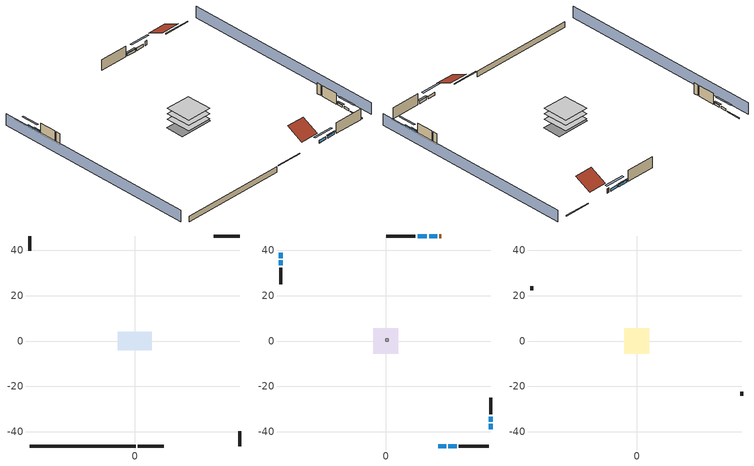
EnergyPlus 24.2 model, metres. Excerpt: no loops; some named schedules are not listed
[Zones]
basement - unconditioned
 floor foundation (Slab1 construction): -7.48,-4.16 -7.48,4.16 7.48,4.16 7.48,-4.16 z-2.13
 wall outside (RimJoist1 construction): 1.31,-46.16 12.83,-46.16 z0.3:0.61
 wall outside (RimJoist2 construction): -46.16,46.16 -46.16,39.76 z0.3:0.61
 wall outside (RimJoist3 construction): 46.16,46.16 34.64,46.16 z0.3:0.61
 wall outside (RimJoist4 construction): 46.16,-46.16 46.16,-39.76 z0.3:0.61
 wall foundation (FoundationWall1 construction): -46.16,-46.16 0.38,-46.16 z-2.13:0.3
central ac and furnace airloop ret air zone
 floor adiabatic (AdiabaticConst): 0,0 0,1 1,1 1,0 z0
 wall adiabatic (AdiabaticConst): 0,1 0,0 1,0 1,1 0,1 z0:1
 ceiling adiabatic (AdiabaticConst): 1,0 1,1 0,1 0,0 z1
conditioned space
 floor to basement - unconditioned (Floor1 construction): -5.58,-5.58 -5.58,5.58 5.58,5.58 5.58,-5.58 z0.3
 floor adiabatic (AdiabaticFloorConstruction): -5.58,-5.58 -5.58,5.58 5.58,5.58 5.58,-5.58 z2.74
 wall outside (AdiabaticWallConstruction 1): 24.44,46.16 23.53,46.16 z0.3:2.34
 wall outside (AdiabaticWallConstruction): 23.03,-46.16 26.62,-46.16 / 27.55,-46.16 31.14,-46.16 z0.3:1.52; -46.16,38.83 -46.16,36.48 / -46.16,35.56 -46.16,33.21 / 46.16,-38.83 46.16,-36.48 / 46.16,-35.56 46.16,-33.21 z0.3:1.34; 22.6,46.16 19.05,46.16 z0.3:1.49; 18.12,46.16 13.99,46.16 z0.3:1.4
 wall outside (Wall1 construction): 32.06,-46.16 45.23,-46.16 z0.3:5.18
 wall outside (Wall2 construction): -46.16,32.28 -46.16,24.96 z0.3:5.18
 wall outside (Wall3 construction): 13.06,46.16 0.27,46.16 z0.3:5.18
 wall outside (Wall4 construction): 46.16,-32.28 46.16,-24.96 z0.3:5.18
 window (WindowConstruction): 23.03,-46.16 26.62,-46.16 z0.3:1.52
 window (WindowConstruction 1): 27.55,-46.16 31.14,-46.16 z0.3:1.52
 window (WindowConstruction 2): -46.16,38.83 -46.16,36.48 z0.3:1.34
 window (WindowConstruction 3): -46.16,35.55 -46.16,33.21 z0.3:1.34
 window (WindowConstruction 4): 22.6,46.16 19.05,46.16 z0.3:1.49
 window (WindowConstruction 5): 18.12,46.16 13.99,46.16 z0.3:1.4
 window (WindowConstruction 6): 46.16,-38.83 46.16,-36.48 z0.3:1.34
 window (WindowConstruction 7): 46.16,-35.55 46.16,-33.21 z0.3:1.34
 door (Door): 24.44,46.16 23.53,46.16 z0.3:2.34
 ceiling adiabatic (AdiabaticFloorConstruction): 5.58,-5.58 5.58,5.58 -5.58,5.58 -5.58,-5.58 z2.74
attic - vented
 floor to conditioned space (Floor2 construction Reversed): -5.58,-5.58 -5.58,5.58 5.58,5.58 5.58,-5.58 z5.18
 wall outside (Wall5 construction): -46.16,24.03 -46.16,22.26 z0.3:5.18
 wall outside (Wall6 construction): 46.16,-24.03 46.16,-22.26 z0.3:5.18
 roof outside (Roof1 construction): 22.1,-46.16,5.18 22.1,-38.7,8.91 13.76,-38.7,8.91 13.76,-46.16,5.18
 roof outside (Roof2 construction): 25.37,46.16,5.18 25.37,38.7,8.91 33.71,38.7,8.91 33.71,46.16,5.18
shading: -50.73,46.16 -50.73,-46.16 / 50.73,-46.16 50.73,46.16 z0:5.18; 29.36,-46.16 20.28,-46.16 20.28,-46.77 29.36,-46.77 z4.27; 31.44,-46.16 27.24,-46.16 27.24,-46.77 31.44,-46.77 z1.83; -46.16,33.74 -46.16,41.58 -46.77,41.58 -46.77,33.74 z4.08; -46.16,32.9 -46.16,35.86 -46.77,35.86 -46.77,32.9 z1.65; 16.31,46.16 25.34,46.16 25.34,46.77 16.31,46.77 z4.24; 13.69,46.16 18.43,46.16 18.43,46.77 13.69,46.77 z1.71; 46.16,-33.74 46.16,-41.58 46.77,-41.58 46.77,-33.74 z4.08; 46.16,-32.9 46.16,-35.86 46.77,-35.86 46.77,-32.9 z1.65
[Building]
Building 1: Terrain=Suburbs
[Site:Location]
Portland Intl Arpt_OR: Latitude {deg}=45.59; Longitude {deg}=-122.6; Time Zone {hr}=-8; Elevation {m}=33; Keep Site Location Information=Yes
[Site:GroundTemperature:Shallow]
10.2558, 8.96328, 8.85977, 9.47314, 11.9355, 14.3863, 16.5111, 17.8571, 17.9714, 16.8767, 14.8061, 12.4304
[Site:WaterMainsTemperature]
Calculation Method=Schedule; Temperature Schedule=mains temperature schedule
[Material] Roughness=Rough; Thermal Absorptance=0.9
Name | Thickness {m} | Conductivity {W/m-K} | Density {kg/m3} | Specific Heat {J/kg-K} | Solar Absorptance | Visible Absorptance
asphalt or fiberglass shingles | 0.00635 | 0.162714 | 1121.4 | 1465.45 | 0.85 | 0.85
ceiling loosefill ins | 0.169333 | 0.0480833 | 16.02 | 1046.75 | 0.7 | 0.7
ceiling stud and cavity | 0.1397 | 0.0824711 | 65.682 | 1177.47 | 0.7 | 0.7
concrete 4.0 in. | 0.1016 | 1.803125 | 2242.8 | 837.4 | 0.7 | 0.7
concrete 8.0 in. | 0.2032 | 1.803125 | 2242.8 | 837.4 | 0.7 | 0.7
door material | 0.04445 | 0.0612267 | 512.64 | 1214.23 | 0.7 | 0.7
floor covering | 0.0127 | 0.0433444 | 54.468 | 1339.84 | 0.6 | 0.6
floor rigid ins; wall rigid ins | 0.512978 | 0.029427 | 32.04 | 1214.23 | 0.7 | 0.7
floor stud and cavity | 0.1397 | 0.923637 | 92.3553 | 1139.71 | 0.7 | 0.7
floor stud and cavity 1 | 0.1397 | 1.75129 | 37.0049 | 1207.88 | 0.7 | 0.7
furniture material basement - unconditioned 1; furniture material conditioned space 1 | 0.1524 | 0.115458 | 640.8 | 1214.23 | 0.6 | 0.6
gypsum board | 0.0127 | 0.160291 | 801 | 837.4 | 0.6 | 0.6
osb sheathing 0.5 in. | 0.0127 | 0.115458 | 512.64 | 1214.23 | 0.6 | 0.6
osb sheathing 0.5 in. 1 | 0.0127 | 0.115458 | 512.64 | 1214.23 | 0.7 | 0.7
osb sheathing 0.75 in. | 0.01905 | 0.115458 | 512.64 | 1214.23 | 0.7 | 0.7
rim joist stud and cavity | 0.0508 | 0.178688 | 50.32683 | 1063.81 | 0.6 | 0.6
roof rigid ins | 0.00281632 | 0.029427 | 32.04 | 1214.23 | 0.7 | 0.7
wall stud and cavity | 0.1397 | 0.550994 | 139.0536 | 1170.24 | 0.7 | 0.7
wall stud and cavity 1 | 0.1397 | 0.727959 | 139.0536 | 1170.24 | 0.6 | 0.6
wall stud and cavity 2 | 0.0889 | 0.380278 | 52.3479 | 1209.89 | 0.7 | 0.7
wall stud and cavity 3 | 0.0889 | 0.391764 | 83.0341 | 1211.67 | 0.7 | 0.7
wood siding | 0.0254 | 0.102417 | 544.68 | 1172.36 | 0.85 | 0.85
wood siding 1; wood siding 2 | 0.0254 | 0.102417 | 544.68 | 1172.36 | 0.7 | 0.7
[Material:NoMass]
Adiabatic: Roughness=Rough; Thermal Resistance {m2-K/W}=176.1; Thermal Absorptance=0.9; Solar Absorptance=0.7; Visible Absorptance=0.7
[WindowMaterial:SimpleGlazingSystem]
WindowMaterial: U-Factor {W/m2-K}=2.78222; Solar Heat Gain Coefficient=0.56
[Construction]
AdiabaticConst: Adiabatic
AdiabaticFloorConstruction: floor stud and cavity 1, floor rigid ins, osb sheathing 0.75 in., floor covering
AdiabaticWallConstruction: wood siding 1, wall rigid ins, wall stud and cavity 2, gypsum board
AdiabaticWallConstruction 1: wood siding 2, wall rigid ins, wall stud and cavity 2, gypsum board
Door: door material
Floor1 construction: floor stud and cavity, osb sheathing 0.75 in., floor covering
Floor2 construction Reversed: gypsum board, ceiling stud and cavity, ceiling loosefill ins
FoundationWall1 construction: concrete 8.0 in.
furniture construction basement - unconditioned 1: furniture material basement - unconditioned 1
furniture construction conditioned space 1: furniture material conditioned space 1
PartitionWallConstruction: gypsum board, wall stud and cavity 3, gypsum board
RimJoist1 construction; RimJoist2 construction; RimJoist3 construction; RimJoist4 construction: wood siding, rim joist stud and cavity
Roof1 construction; Roof2 construction: asphalt or fiberglass shingles, roof rigid ins, osb sheathing 0.5 in.
Slab1 construction: concrete 4.0 in.
Wall1 construction; Wall2 construction; Wall3 construction; Wall4 construction: wood siding, osb sheathing 0.5 in. 1, wall stud and cavity, gypsum board
Wall5 construction; Wall6 construction: wood siding, osb sheathing 0.5 in. 1, wall stud and cavity 1
WindowConstruction; WindowConstruction 1; WindowConstruction 2; WindowConstruction 3; WindowConstruction 4; WindowConstruction 5; WindowConstruction 6; WindowConstruction 7: WindowMaterial
[Zone] Multiplier=1
Name | Volume {m3} | Part of Total Floor Area
attic - vented | 103.414 | Yes
basement - unconditioned | 303.33 | Yes
central ac and furnace airloop ret air zone | 1 | No
conditioned space | 606.66 | Yes
[Space]
Name | Zone | Volume {m3} | Space Type
attic - vented 1 | attic - vented | 103.414
basement - unconditioned 1 | basement - unconditioned | 303.33
central ac and furnace airloop ret air space | central ac and furnace airloop ret air zone |  | Plenum Space Type
conditioned space 1 | conditioned space | 606.66
[ZoneInfiltration:EffectiveLeakageArea]
infil attic - vented 1: Zone or Space=attic - vented 1; Schedule=Always On Discrete; Effective Air Leakage Area {cm2}=4146.16; Stack Coefficient=0.000173426; Wind Coefficient=4.33595e-05
[ZoneMixing] Schedule=Always On Continuous; Design Flow Rate Calculation Method=Flow/Zone; Design Flow Rate {m3/s}=0
Name | Zone or Space | Source Zone or Space
whole house fan mix | attic - vented | conditioned space
central ac and furnace airloop_0 ZoneMixCondToDZ mix | basement - unconditioned | conditioned space
central ac and furnace airloop_0 ZoneMixDZToCond mix | conditioned space | basement - unconditioned
[SurfaceProperty:ExposedFoundationPerimeter]
Slab1: Exposed Perimeter Calculation Method=TotalExposedPerimeter; Total Exposed Perimeter {m}=46.54296
[InternalMass]
Name | Construction | Zone or ZoneList | Space or SpaceList | Surface Area {m2}
furniture mass basement - unconditioned 1 | furniture construction basement - unconditioned 1 | basement - unconditioned | basement - unconditioned 1 | 49.75887
furniture mass conditioned space 1 | furniture construction conditioned space 1 | conditioned space | conditioned space 1 | 99.51774
partition wall mass | PartitionWallConstruction | conditioned space | conditioned space 1 | 248.794
[ElectricEquipment] Design Level Calculation Method=EquipmentLevel
Name | Zone or ZoneList or Space or SpaceList | Schedule | Design Level {W} | Fraction Latent | Fraction Radiant | Fraction Lost
freezer | basement - unconditioned 1 | freezer schedule | 194.914 | 0 | 0.6 | 0
ceiling fan | conditioned space 1 | ceiling_fan | 16.7395 | 0 | 0.558 | 0
clothes dryer | conditioned space 1 | clothes_dryer | 8376.58 | 0.015 | 0.081 | 0.85
clothes washer | conditioned space 1 | clothes_washer | 533.506 | 0.03 | 0.162 | 0.7
cooking range | conditioned space 1 | cooking_range | 1925.74 | 0.08 | 0.432 | 0.2
dishwasher | conditioned space 1 | dishwasher | 888.232 | 0.3 | 0.18 | 0.4
fridge | conditioned space 1 | fridge schedule | 52.0548 | 0 | 0.6 | 0
mech vent bath fan 0 | conditioned space 1 | mech vent bath fan 0 schedule | 30 | 0 | 0 | 1
mech vent house fan | conditioned space 1 | mech vent house fan schedule | 0 | 0 | 0 | 1
mech vent house fan cfis | conditioned space 1 | mech vent house fan cfis schedule | 0 | 0 | 0 | 0
mech vent range fan 0 | conditioned space 1 | mech vent range fan 0 schedule | 30 | 0 | 0 | 1
misc plug loads | conditioned space 1 | plug_loads_other | 195.429 | 0.021 | 0.558 | 0.049
misc tv | conditioned space 1 | plug_loads_tv | 331.218 | 0 | 0.6 | 0
whole house fan | conditioned space 1 | Always On Discrete | 0 | 0 | 0 | 1
[OtherEquipment] Design Level Calculation Method=EquipmentLevel
Name | Fuel Type | Zone or ZoneList or Space or SpaceList | Schedule | Design Level {W} | Fraction Latent | Fraction Radiant | Fraction Lost
central ac and furnace airloop_0 RetCondToDZ; central ac and furnace airloop_0 SupCondToDZ; central ac and furnace airloop_0 SupSensLkToDZ | None | basement - unconditioned 1 | Always On Discrete | 0 | 0 | 0 | 0
central ac and furnace airloop_0 SupLatLkToDZ | None | basement - unconditioned 1 | Always On Discrete | 0 | 1 | 0 | 0
central ac and furnace airloop_0 RetCondToRP; central ac and furnace airloop_0 RetSensLkToRP | None | central ac and furnace airloop ret air space | Always On Discrete | 0 | 0 | 0 | 0
central ac and furnace airloop_0 RetLatLkToRP | None | central ac and furnace airloop ret air space | Always On Discrete | 0 | 1 | 0 | 0
central ac and furnace airloop_0 SupCondToLv; central ac and furnace airloop_0 SupSensLkToCond; mech vent house fan sensible load; water heater sens | None | conditioned space 1 | Always On Discrete | 0 | 0 | 0 | 0
central ac and furnace airloop_0 SupLatLkToCond; mech vent house fan latent load; water heater lat | None | conditioned space 1 | Always On Discrete | 0 | 1 | 0 | 0
clothes dryer 1 | Electricity | conditioned space 1 | clothes_dryer | 0 | 0.015 | 0.081 | 0.85
cooking range 1 | Electricity | conditioned space 1 | cooking_range | 0 | 0.08 | 0.432 | 0.2
general water use latent | None | conditioned space 1 | general water use schedule | 44.1266 | 1 | 0 | 0
general water use sensible | None | conditioned space 1 | general water use schedule | -43.4886 | 0 | 0.6 | 0
water heater energy adjustment1 | Electricity | conditioned space 1 | Always On Discrete | 0.01 | 0 | 0 | 1
[ZoneInfiltration:DesignFlowRate] Schedule=Always On Discrete
Name | Zone or ZoneList or Space or SpaceList | Design Flow Rate Calculation Method | Design Flow Rate {m3/s} | Air Changes per Hour {1/hr} | Constant Term Coefficient | Temperature Term Coefficient | Velocity Term Coefficient | Velocity Squared Term Coefficient
basement_unconditioned 1 duct leakage imbalance infil flow | basement - unconditioned 1 | Flow/Zone | 0
infil basement - unconditioned 1 | basement - unconditioned 1 | AirChanges/Hour |  | 0.1 | 1 | 0 | 0 | 0
infil flow; natural vent flow; whole house fan flow | conditioned space 1 | Flow/Zone | 0
[SpaceList]
Plenum Space Type: central ac and furnace airloop ret air space
[SurfaceProperty:IncidentSolarMultiplier] Incident Solar Multiplier=1; Incident Solar Multiplier Schedule=trans schedule winter=0.85 summer=0.7
Window1; Window2; Window3; Window4; Window5; Window6; Window7; Window8
[Lights]
interior lighting: Zone or ZoneList or Space or SpaceList=conditioned space 1; Schedule=lighting_interior; Design Level Calculation Method=LightingLevel; Lighting Level {W}=478.287; Return Air Fraction=0; Fraction Radiant=0.6; Fraction Visible=0.2; Fraction Replaceable=1
[People]
occupants: Zone or ZoneList or Space or SpaceList=conditioned space 1; Number of People Schedule=occupants; Number of People Calculation Method=People; Number of People=2; Fraction Radiant=0.314171; Sensible Heat Fraction=0.56303; Activity Level Schedule=occupants activity schedule; Carbon Dioxide Generation Rate {m3/s-W}=0; Enable ASHRAE 55 Comfort Warnings=No; Mean Radiant Temperature Calculation Type=EnclosureAveraged
[AirLoopHVAC:ReturnPlenum]
Air Loop HVAC Return Plenum 1: Zone=central ac and furnace airloop ret air zone
[Foundation:Kiva]
Foundation Kiva 1: Initial Indoor Air Temperature {C}=9.52053; Wall Height Above Grade {m}=0.3048; Wall Depth Below Slab {m}=0.2032
[Foundation:Kiva:Settings]
Soil Conductivity {W/m-K}=1.9041; Soil Density {kg/m3}=1842.3; Soil Specific Heat {J/kg-K}=418.7; Ground Solar Absorptivity=0.9; Ground Thermal Absorptivity=0.9; Ground Surface Roughness {m}=0.03; Far-Field Width {m}=40; Deep-Ground Boundary Condition=ZeroFlux; Deep-Ground Depth {m}=40; Minimum Cell Dimension {m}=0.2; Maximum Cell Growth Coefficient=3; Simulation Timestep=Timestep
[Exterior:Lights]
exterior lighting: Schedule=exterior lighting schedule; Design Level {W}=8.97151
[EnergyManagementSystem:Sensor] Output:Variable or Output:Meter Index Key=basement - unconditioned
Name | Output:Variable or Output:Meter
central_ac_and_furnace_airloop_0_DZ_T_s | Zone Air Temperature
central_ac_and_furnace_airloop_0_DZ_W_s | Zone Mean Air Humidity Ratio
[Schedule:Constant]
Name | Hourly Value
Always On Continuous; Always On Discrete; mech vent house fan schedule; mech vent house fan cfis schedule | 1
occupants activity schedule | 117.228
fridge schedule | 0
[Schedule:Day:Interval]
freezer schedule day: No, 01:00, 0.610949, 02:00, 0.595675, 03:00, 0.580401, 04:00, 0.565128, 06:00, 0.549854, 07:00, 0.580401, 08:00, 0.610949, 10:00, 0.626223, 12:00, 0.610949, 15:00, 0.641496, 16:00, 0.626223, 17:00, 0.672044, 18:00, 0.733139, 19:00, 0.763686, 20:00, 0.733139, 21:00, 0.717865, 22:00, 0.702591, 23:00, 0.672044, 24:00, 0.626223
freezer schedule default day: No, 24:00, 0
[Schedule:Week:Daily]
freezer schedule Week Rule - Jan1-Jan27: freezer schedule day, freezer schedule day, freezer schedule day, freezer schedule day, freezer schedule day, freezer schedule day, freezer schedule day, freezer schedule default day, freezer schedule default day, freezer schedule default day, freezer schedule default day, freezer schedule default day
freezer schedule Week Rule - Jan28-Feb3: freezer schedule day, freezer schedule day, freezer schedule day, freezer schedule day, freezer schedule day 1, freezer schedule day 1, freezer schedule day 1, freezer schedule default day, freezer schedule default day, freezer schedule default day, freezer schedule default day, freezer schedule default day
freezer schedule Week Rule - Feb4-Feb24: freezer schedule day 1, freezer schedule day 1, freezer schedule day 1, freezer schedule day 1, freezer schedule day 1, freezer schedule day 1, freezer schedule day 1, freezer schedule default day, freezer schedule default day, freezer schedule default day, freezer schedule default day, freezer schedule default day
freezer schedule Week Rule - Feb25-Mar3: freezer schedule day 1, freezer schedule day 1, freezer schedule day 1, freezer schedule day 1, freezer schedule day 2, freezer schedule day 2, freezer schedule day 2, freezer schedule default day, freezer schedule default day, freezer schedule default day, freezer schedule default day, freezer schedule default day
freezer schedule Week Rule - Mar4-May26: freezer schedule day 2, freezer schedule day 2, freezer schedule day 2, freezer schedule day 2, freezer schedule day 2, freezer schedule day 2, freezer schedule day 2, freezer schedule default day, freezer schedule default day, freezer schedule default day, freezer schedule default day, freezer schedule default day
freezer schedule Week Rule - May27-Jun2: freezer schedule day 2, freezer schedule day 2, freezer schedule day 2, freezer schedule day 2, freezer schedule day 2, freezer schedule day 3, freezer schedule day 3, freezer schedule default day, freezer schedule default day, freezer schedule default day, freezer schedule default day, freezer schedule default day
freezer schedule Week Rule - Jun3-Sep29: freezer schedule day 3, freezer schedule day 3, freezer schedule day 3, freezer schedule day 3, freezer schedule day 3, freezer schedule day 3, freezer schedule day 3, freezer schedule default day, freezer schedule default day, freezer schedule default day, freezer schedule default day, freezer schedule default day
freezer schedule Week Rule - Sep30-Oct6: freezer schedule day 3, freezer schedule day 4, freezer schedule day 4, freezer schedule day 4, freezer schedule day 4, freezer schedule day 4, freezer schedule day 4, freezer schedule default day, freezer schedule default day, freezer schedule default day, freezer schedule default day, freezer schedule default day
freezer schedule Week Rule - Oct7-Oct27: freezer schedule day 4, freezer schedule day 4, freezer schedule day 4, freezer schedule day 4, freezer schedule day 4, freezer schedule day 4, freezer schedule day 4, freezer schedule default day, freezer schedule default day, freezer schedule default day, freezer schedule default day, freezer schedule default day
freezer schedule Week Rule - Oct28-Nov3: freezer schedule day 4, freezer schedule day 4, freezer schedule day 4, freezer schedule day 4, freezer schedule day 5, freezer schedule day 5, freezer schedule day 5, freezer schedule default day, freezer schedule default day, freezer schedule default day, freezer schedule default day, freezer schedule default day
freezer schedule Week Rule - Nov4-Nov24: freezer schedule day 5, freezer schedule day 5, freezer schedule day 5, freezer schedule day 5, freezer schedule day 5, freezer schedule day 5, freezer schedule day 5, freezer schedule default day, freezer schedule default day, freezer schedule default day, freezer schedule default day, freezer schedule default day
freezer schedule Week Rule - Nov25-Dec1: freezer schedule day 5, freezer schedule day 5, freezer schedule day 5, freezer schedule day 5, freezer schedule day 5, freezer schedule day 5, freezer schedule day 6, freezer schedule default day, freezer schedule default day, freezer schedule default day, freezer schedule default day, freezer schedule default day
freezer schedule Week Rule - Dec2-Dec31: freezer schedule day 6, freezer schedule day 6, freezer schedule day 6, freezer schedule day 6, freezer schedule day 6, freezer schedule day 6, freezer schedule day 6, freezer schedule default day, freezer schedule default day, freezer schedule default day, freezer schedule default day, freezer schedule default day
trans schedule winter=0.85 summer=0.7 Week Rule - Jan1-May26: trans schedule winter=0.85 summer=0.7 day, trans schedule winter=0.85 summer=0.7 day, trans schedule winter=0.85 summer=0.7 day, trans schedule winter=0.85 summer=0.7 day, trans schedule winter=0.85 summer=0.7 day, trans schedule winter=0.85 summer=0.7 day, trans schedule winter=0.85 summer=0.7 day, trans schedule winter=0.85 summer=0.7 default day, trans schedule winter=0.85 summer=0.7 default day, trans schedule winter=0.85 summer=0.7 default day, trans schedule winter=0.85 summer=0.7 default day, trans schedule winter=0.85 summer=0.7 default day
trans schedule winter=0.85 summer=0.7 Week Rule - May27-Jun2: trans schedule winter=0.85 summer=0.7 day, trans schedule winter=0.85 summer=0.7 day, trans schedule winter=0.85 summer=0.7 day, trans schedule winter=0.85 summer=0.7 day, trans schedule winter=0.85 summer=0.7 day, trans schedule winter=0.85 summer=0.7 day 1, trans schedule winter=0.85 summer=0.7 day 1, trans schedule winter=0.85 summer=0.7 default day, trans schedule winter=0.85 summer=0.7 default day, trans schedule winter=0.85 summer=0.7 default day, trans schedule winter=0.85 summer=0.7 default day, trans schedule winter=0.85 summer=0.7 default day
trans schedule winter=0.85 summer=0.7 Week Rule - Jun3-Sep29: trans schedule winter=0.85 summer=0.7 day 1, trans schedule winter=0.85 summer=0.7 day 1, trans schedule winter=0.85 summer=0.7 day 1, trans schedule winter=0.85 summer=0.7 day 1, trans schedule winter=0.85 summer=0.7 day 1, trans schedule winter=0.85 summer=0.7 day 1, trans schedule winter=0.85 summer=0.7 day 1, trans schedule winter=0.85 summer=0.7 default day, trans schedule winter=0.85 summer=0.7 default day, trans schedule winter=0.85 summer=0.7 default day, trans schedule winter=0.85 summer=0.7 default day, trans schedule winter=0.85 summer=0.7 default day
trans schedule winter=0.85 summer=0.7 Week Rule - Sep30-Oct6: trans schedule winter=0.85 summer=0.7 day 1, trans schedule winter=0.85 summer=0.7 day 2, trans schedule winter=0.85 summer=0.7 day 2, trans schedule winter=0.85 summer=0.7 day 2, trans schedule winter=0.85 summer=0.7 day 2, trans schedule winter=0.85 summer=0.7 day 2, trans schedule winter=0.85 summer=0.7 day 2, trans schedule winter=0.85 summer=0.7 default day, trans schedule winter=0.85 summer=0.7 default day, trans schedule winter=0.85 summer=0.7 default day, trans schedule winter=0.85 summer=0.7 default day, trans schedule winter=0.85 summer=0.7 default day
trans schedule winter=0.85 summer=0.7 Week Rule - Oct7-Dec31: trans schedule winter=0.85 summer=0.7 day 2, trans schedule winter=0.85 summer=0.7 day 2, trans schedule winter=0.85 summer=0.7 day 2, trans schedule winter=0.85 summer=0.7 day 2, trans schedule winter=0.85 summer=0.7 day 2, trans schedule winter=0.85 summer=0.7 day 2, trans schedule winter=0.85 summer=0.7 day 2, trans schedule winter=0.85 summer=0.7 default day, trans schedule winter=0.85 summer=0.7 default day, trans schedule winter=0.85 summer=0.7 default day, trans schedule winter=0.85 summer=0.7 default day, trans schedule winter=0.85 summer=0.7 default day
mech vent bath fan 0 schedule Week Rule - Jan1-Dec31: mech vent bath fan 0 schedule day, mech vent bath fan 0 schedule day, mech vent bath fan 0 schedule day, mech vent bath fan 0 schedule day, mech vent bath fan 0 schedule day, mech vent bath fan 0 schedule day, mech vent bath fan 0 schedule day, mech vent bath fan 0 schedule default day, mech vent bath fan 0 schedule default day, mech vent bath fan 0 schedule default day, mech vent bath fan 0 schedule default day, mech vent bath fan 0 schedule default day
mech vent range fan 0 schedule Week Rule - Jan1-Dec31: mech vent range fan 0 schedule day, mech vent range fan 0 schedule day, mech vent range fan 0 schedule day, mech vent range fan 0 schedule day, mech vent range fan 0 schedule day, mech vent range fan 0 schedule day, mech vent range fan 0 schedule day, mech vent range fan 0 schedule default day, mech vent range fan 0 schedule default day, mech vent range fan 0 schedule default day, mech vent range fan 0 schedule default day, mech vent range fan 0 schedule default day
general water use schedule Week Rule - Jan1-Dec31: general water use schedule day, general water use schedule day, general water use schedule day, general water use schedule day, general water use schedule day, general water use schedule day, general water use schedule day, general water use schedule default day, general water use schedule default day, general water use schedule default day, general water use schedule default day, general water use schedule default day
exterior lighting schedule Week Rule - Jan1-Jan27: exterior lighting schedule day, exterior lighting schedule day, exterior lighting schedule day, exterior lighting schedule day, exterior lighting schedule day, exterior lighting schedule day, exterior lighting schedule day, exterior lighting schedule default day, exterior lighting schedule default day, exterior lighting schedule default day, exterior lighting schedule default day, exterior lighting schedule default day
exterior lighting schedule Week Rule - Jan28-Feb3: exterior lighting schedule day, exterior lighting schedule day, exterior lighting schedule day, exterior lighting schedule day, exterior lighting schedule day 1, exterior lighting schedule day 1, exterior lighting schedule day 1, exterior lighting schedule default day, exterior lighting schedule default day, exterior lighting schedule default day, exterior lighting schedule default day, exterior lighting schedule default day
exterior lighting schedule Week Rule - Feb4-Feb24: exterior lighting schedule day 1, exterior lighting schedule day 1, exterior lighting schedule day 1, exterior lighting schedule day 1, exterior lighting schedule day 1, exterior lighting schedule day 1, exterior lighting schedule day 1, exterior lighting schedule default day, exterior lighting schedule default day, exterior lighting schedule default day, exterior lighting schedule default day, exterior lighting schedule default day
exterior lighting schedule Week Rule - Feb25-Mar3: exterior lighting schedule day 1, exterior lighting schedule day 1, exterior lighting schedule day 1, exterior lighting schedule day 1, exterior lighting schedule day 2, exterior lighting schedule day 2, exterior lighting schedule day 2, exterior lighting schedule default day, exterior lighting schedule default day, exterior lighting schedule default day, exterior lighting schedule default day, exterior lighting schedule default day
exterior lighting schedule Week Rule - Mar4-Mar31: exterior lighting schedule day 2, exterior lighting schedule day 2, exterior lighting schedule day 2, exterior lighting schedule day 2, exterior lighting schedule day 2, exterior lighting schedule day 2, exterior lighting schedule day 2, exterior lighting schedule default day, exterior lighting schedule default day, exterior lighting schedule default day, exterior lighting schedule default day, exterior lighting schedule default day
exterior lighting schedule Week Rule - Apr1-Apr28: exterior lighting schedule day 3, exterior lighting schedule day 3, exterior lighting schedule day 3, exterior lighting schedule day 3, exterior lighting schedule day 3, exterior lighting schedule day 3, exterior lighting schedule day 3, exterior lighting schedule default day, exterior lighting schedule default day, exterior lighting schedule default day, exterior lighting schedule default day, exterior lighting schedule default day
exterior lighting schedule Week Rule - Apr29-May5: exterior lighting schedule day 3, exterior lighting schedule day 3, exterior lighting schedule day 4, exterior lighting schedule day 4, exterior lighting schedule day 4, exterior lighting schedule day 4, exterior lighting schedule day 4, exterior lighting schedule default day, exterior lighting schedule default day, exterior lighting schedule default day, exterior lighting schedule default day, exterior lighting schedule default day
exterior lighting schedule Week Rule - May6-May26: exterior lighting schedule day 4, exterior lighting schedule day 4, exterior lighting schedule day 4, exterior lighting schedule day 4, exterior lighting schedule day 4, exterior lighting schedule day 4, exterior lighting schedule day 4, exterior lighting schedule default day, exterior lighting schedule default day, exterior lighting schedule default day, exterior lighting schedule default day, exterior lighting schedule default day
exterior lighting schedule Week Rule - May27-Jun2: exterior lighting schedule day 4, exterior lighting schedule day 4, exterior lighting schedule day 4, exterior lighting schedule day 4, exterior lighting schedule day 4, exterior lighting schedule day 5, exterior lighting schedule day 5, exterior lighting schedule default day, exterior lighting schedule default day, exterior lighting schedule default day, exterior lighting schedule default day, exterior lighting schedule default day
exterior lighting schedule Week Rule - Jun3-Jun30: exterior lighting schedule day 5, exterior lighting schedule day 5, exterior lighting schedule day 5, exterior lighting schedule day 5, exterior lighting schedule day 5, exterior lighting schedule day 5, exterior lighting schedule day 5, exterior lighting schedule default day, exterior lighting schedule default day, exterior lighting schedule default day, exterior lighting schedule default day, exterior lighting schedule default day
exterior lighting schedule Week Rule - Jul1-Jul28: exterior lighting schedule day 6, exterior lighting schedule day 6, exterior lighting schedule day 6, exterior lighting schedule day 6, exterior lighting schedule day 6, exterior lighting schedule day 6, exterior lighting schedule day 6, exterior lighting schedule default day, exterior lighting schedule default day, exterior lighting schedule default day, exterior lighting schedule default day, exterior lighting schedule default day
exterior lighting schedule Week Rule - Jul29-Aug4: exterior lighting schedule day 6, exterior lighting schedule day 6, exterior lighting schedule day 6, exterior lighting schedule day 7, exterior lighting schedule day 7, exterior lighting schedule day 7, exterior lighting schedule day 7, exterior lighting schedule default day, exterior lighting schedule default day, exterior lighting schedule default day, exterior lighting schedule default day, exterior lighting schedule default day
exterior lighting schedule Week Rule - Aug5-Aug25: exterior lighting schedule day 7, exterior lighting schedule day 7, exterior lighting schedule day 7, exterior lighting schedule day 7, exterior lighting schedule day 7, exterior lighting schedule day 7, exterior lighting schedule day 7, exterior lighting schedule default day, exterior lighting schedule default day, exterior lighting schedule default day, exterior lighting schedule default day, exterior lighting schedule default day
exterior lighting schedule Week Rule - Aug26-Sep1: exterior lighting schedule day 7, exterior lighting schedule day 7, exterior lighting schedule day 7, exterior lighting schedule day 7, exterior lighting schedule day 7, exterior lighting schedule day 7, exterior lighting schedule day 8, exterior lighting schedule default day, exterior lighting schedule default day, exterior lighting schedule default day, exterior lighting schedule default day, exterior lighting schedule default day
exterior lighting schedule Week Rule - Sep2-Sep29: exterior lighting schedule day 8, exterior lighting schedule day 8, exterior lighting schedule day 8, exterior lighting schedule day 8, exterior lighting schedule day 8, exterior lighting schedule day 8, exterior lighting schedule day 8, exterior lighting schedule default day, exterior lighting schedule default day, exterior lighting schedule default day, exterior lighting schedule default day, exterior lighting schedule default day
exterior lighting schedule Week Rule - Sep30-Oct6: exterior lighting schedule day 8, exterior lighting schedule day 9, exterior lighting schedule day 9, exterior lighting schedule day 9, exterior lighting schedule day 9, exterior lighting schedule day 9, exterior lighting schedule day 9, exterior lighting schedule default day, exterior lighting schedule default day, exterior lighting schedule default day, exterior lighting schedule default day, exterior lighting schedule default day
exterior lighting schedule Week Rule - Oct7-Oct27: exterior lighting schedule day 9, exterior lighting schedule day 9, exterior lighting schedule day 9, exterior lighting schedule day 9, exterior lighting schedule day 9, exterior lighting schedule day 9, exterior lighting schedule day 9, exterior lighting schedule default day, exterior lighting schedule default day, exterior lighting schedule default day, exterior lighting schedule default day, exterior lighting schedule default day
exterior lighting schedule Week Rule - Oct28-Nov3: exterior lighting schedule day 9, exterior lighting schedule day 9, exterior lighting schedule day 9, exterior lighting schedule day 9, exterior lighting schedule day 10, exterior lighting schedule day 10, exterior lighting schedule day 10, exterior lighting schedule default day, exterior lighting schedule default day, exterior lighting schedule default day, exterior lighting schedule default day, exterior lighting schedule default day
exterior lighting schedule Week Rule - Nov4-Nov24: exterior lighting schedule day 10, exterior lighting schedule day 10, exterior lighting schedule day 10, exterior lighting schedule day 10, exterior lighting schedule day 10, exterior lighting schedule day 10, exterior lighting schedule day 10, exterior lighting schedule default day, exterior lighting schedule default day, exterior lighting schedule default day, exterior lighting schedule default day, exterior lighting schedule default day
exterior lighting schedule Week Rule - Nov25-Dec1: exterior lighting schedule day 10, exterior lighting schedule day 10, exterior lighting schedule day 10, exterior lighting schedule day 10, exterior lighting schedule day 10, exterior lighting schedule day 10, exterior lighting schedule day 11, exterior lighting schedule default day, exterior lighting schedule default day, exterior lighting schedule default day, exterior lighting schedule default day, exterior lighting schedule default day
exterior lighting schedule Week Rule - Dec2-Dec31: exterior lighting schedule day 11, exterior lighting schedule day 11, exterior lighting schedule day 11, exterior lighting schedule day 11, exterior lighting schedule day 11, exterior lighting schedule day 11, exterior lighting schedule day 11, exterior lighting schedule default day, exterior lighting schedule default day, exterior lighting schedule default day, exterior lighting schedule default day, exterior lighting schedule default day
[Schedule:Year]
freezer schedule: freezer schedule Week Rule - Jan1-Jan27, 1, 1, 1, 27, freezer schedule Week Rule - Jan28-Feb3, 1, 28, 2, 3, freezer schedule Week Rule - Feb4-Feb24, 2, 4, 2, 24, freezer schedule Week Rule - Feb25-Mar3, 2, 25, 3, 3, freezer schedule Week Rule - Mar4-May26, 3, 4, 5, 26, freezer schedule Week Rule - May27-Jun2, 5, 27, 6, 2, freezer schedule Week Rule - Jun3-Sep29, 6, 3, 9, 29, freezer schedule Week Rule - Sep30-Oct6, 9, 30, 10, 6, freezer schedule Week Rule - Oct7-Oct27, 10, 7, 10, 27, freezer schedule Week Rule - Oct28-Nov3, 10, 28, 11, 3, freezer schedule Week Rule - Nov4-Nov24, 11, 4, 11, 24, freezer schedule Week Rule - Nov25-Dec1, 11, 25, 12, 1, freezer schedule Week Rule - Dec2-Dec31, 12, 2, 12, 31
trans schedule winter=0.85 summer=0.7: trans schedule winter=0.85 summer=0.7 Week Rule - Jan1-May26, 1, 1, 5, 26, trans schedule winter=0.85 summer=0.7 Week Rule - May27-Jun2, 5, 27, 6, 2, trans schedule winter=0.85 summer=0.7 Week Rule - Jun3-Sep29, 6, 3, 9, 29, trans schedule winter=0.85 summer=0.7 Week Rule - Sep30-Oct6, 9, 30, 10, 6, trans schedule winter=0.85 summer=0.7 Week Rule - Oct7-Dec31, 10, 7, 12, 31
mech vent bath fan 0 schedule: mech vent bath fan 0 schedule Week Rule - Jan1-Dec31, 1, 1, 12, 31
mech vent range fan 0 schedule: mech vent range fan 0 schedule Week Rule - Jan1-Dec31, 1, 1, 12, 31
general water use schedule: general water use schedule Week Rule - Jan1-Dec31, 1, 1, 12, 31
exterior lighting schedule: exterior lighting schedule Week Rule - Jan1-Jan27, 1, 1, 1, 27, exterior lighting schedule Week Rule - Jan28-Feb3, 1, 28, 2, 3, exterior lighting schedule Week Rule - Feb4-Feb24, 2, 4, 2, 24, exterior lighting schedule Week Rule - Feb25-Mar3, 2, 25, 3, 3, exterior lighting schedule Week Rule - Mar4-Mar31, 3, 4, 3, 31, exterior lighting schedule Week Rule - Apr1-Apr28, 4, 1, 4, 28, exterior lighting schedule Week Rule - Apr29-May5, 4, 29, 5, 5, exterior lighting schedule Week Rule - May6-May26, 5, 6, 5, 26, exterior lighting schedule Week Rule - May27-Jun2, 5, 27, 6, 2, exterior lighting schedule Week Rule - Jun3-Jun30, 6, 3, 6, 30, exterior lighting schedule Week Rule - Jul1-Jul28, 7, 1, 7, 28, exterior lighting schedule Week Rule - Jul29-Aug4, 7, 29, 8, 4, exterior lighting schedule Week Rule - Aug5-Aug25, 8, 5, 8, 25, exterior lighting schedule Week Rule - Aug26-Sep1, 8, 26, 9, 1, exterior lighting schedule Week Rule - Sep2-Sep29, 9, 2, 9, 29, exterior lighting schedule Week Rule - Sep30-Oct6, 9, 30, 10, 6, exterior lighting schedule Week Rule - Oct7-Oct27, 10, 7, 10, 27, exterior lighting schedule Week Rule - Oct28-Nov3, 10, 28, 11, 3, exterior lighting schedule Week Rule - Nov4-Nov24, 11, 4, 11, 24, exterior lighting schedule Week Rule - Nov25-Dec1, 11, 25, 12, 1, exterior lighting schedule Week Rule - Dec2-Dec31, 12, 2, 12, 31
[Schedule:File] File=in.schedules.csv; Rows to Skip at Top=1; Number of Hours of Data=8760; Column Separator=Comma; Interpolate to Timestep=Yes; Minutes per Item=15; Adjust Schedule for Daylight Savings=Yes
Name | Column Number
lighting_interior | 5
occupants | 1
ceiling_fan | 4
clothes_dryer | 10
clothes_washer | 9
cooking_range | 11
dishwasher | 7
plug_loads_other | 2
plug_loads_tv | 3
[Schedule:Compact]
mains temperature schedule: Through: 01/01, For: AllDays, Until: 24:00, 13.0633, Through: 01/02, For: AllDays, Until: 24:00, 13.0189, Through: 01/03, For: AllDays, Until: 24:00, 12.975, Through: 01/04, For: AllDays, Until: 24:00, 12.9328, Through: 01/05, For: AllDays, Until: 24:00, 12.8917, Through: 01/06, For: AllDays, Until: 24:00, 12.8517, Through: 01/07, For: AllDays, Until: 24:00, 12.8122, Through: 01/08, For: AllDays, Until: 24:00, 12.7744, Through: 01/09, For: AllDays, Until: 24:00, 12.7378, Through: 01/10, For: AllDays, Until: 24:00, 12.7017, Through: 01/11, For: AllDays, Until: 24:00, 12.6672, Through: 01/12, For: AllDays, Until: 24:00, 12.6339, Through: 01/13, For: AllDays, Until: 24:00, 12.6017, Through: 01/14, For: AllDays, Until: 24:00, 12.5706, Through: 01/15, For: AllDays, Until: 24:00, 12.5411, Through: 01/16, For: AllDays, Until: 24:00, 12.5122, Through: 01/17, For: AllDays, Until: 24:00, 12.485, Through: 01/18, For: AllDays, Until: 24:00, 12.4583, Through: 01/19, For: AllDays, Until: 24:00, 12.4333, Through: 01/20, For: AllDays, Until: 24:00, 12.41, Through: 01/21, For: AllDays, Until: 24:00, 12.3872, Through: 01/22, For: AllDays, Until: 24:00, 12.3661, Through: 01/23, For: AllDays, Until: 24:00, 12.3456, Through: 01/24, For: AllDays, Until: 24:00, 12.3272, Through: 01/25, For: AllDays, Until: 24:00, 12.3094, Through: 01/26, For: AllDays, Until: 24:00, 12.2933, Through: 01/27, For: AllDays, Until: 24:00, 12.2783, Through: 01/28, For: AllDays, Until: 24:00, 12.2644, Through: 01/29, For: AllDays, Until: 24:00, 12.2517, Through: 01/30, For: AllDays, Until: 24:00, 12.2406, Through: 01/31, For: AllDays, Until: 24:00, 12.2306, Through: 02/01, For: AllDays, Until: 24:00, 12.2222, Through: 02/02, For: AllDays, Until: 24:00, 12.215, Through: 02/03, For: AllDays, Until: 24:00, 12.2089, Through: 02/04, For: AllDays, Until: 24:00, 12.2039, Through: 02/05, For: AllDays, Until: 24:00, 12.2006, Through: 02/06, For: AllDays, Until: 24:00, 12.1983, Through: 02/07, For: AllDays, Until: 24:00, 12.1978, Through: 02/08, For: AllDays, Until: 24:00, 12.1978, Through: 02/09, For: AllDays, Until: 24:00, 12.2, Through: 02/10, For: AllDays, Until: 24:00, 12.2028, Through: 02/11, For: AllDays, Until: 24:00, 12.2072, Through: 02/12, For: AllDays, Until: 24:00, 12.2128, Through: 02/13, For: AllDays, Until: 24:00, 12.2194, Through: 02/14, For: AllDays, Until: 24:00, 12.2278, Through: 02/15, For: AllDays, Until: 24:00, 12.2372, Through: 02/16, For: AllDays, Until: 24:00, 12.2483, Through: 02/17, For: AllDays, Until: 24:00, 12.26, Through: 02/18, For: AllDays, Until: 24:00, 12.2733, Through: 02/19, For: AllDays, Until: 24:00, 12.2883, Through: 02/20, For: AllDays, Until: 24:00, 12.3039, Through: 02/21, For: AllDays, Until: 24:00, 12.3211, Through: 02/22, For: AllDays, Until: 24:00, 12.3394, Through: 02/23, For: AllDays, Until: 24:00, 12.3594, Through: 02/24, For: AllDays, Until: 24:00, 12.38, Through: 02/25, For: AllDays, Until: 24:00, 12.4022, Through: 02/26, For: AllDays, Until: 24:00, 12.4256, Through: 02/27, For: AllDays, Until: 24:00, 12.4506, Through: 02/28, For: AllDays, Until: 24:00, 12.4761, Through: 03/01, For: AllDays, Until: 24:00, 12.5033, Through: 03/02, For: AllDays, Until: 24:00, 12.5317, Through: 03/03, For: AllDays, Until: 24:00, 12.5611, Through: 03/04, For: AllDays, Until: 24:00, 12.5917, Through: 03/05, For: AllDays, Until: 24:00, 12.6233, Through: 03/06, For: AllDays, Until: 24:00, 12.6567, Through: 03/07, For: AllDays, Until: 24:00, 12.6906, Through: 03/08, For: AllDays, Until: 24:00, 12.7261, Through: 03/09, For: AllDays, Until: 24:00, 12.7628, Through: 03/10, For: AllDays, Until: 24:00, 12.8, Through: 03/11, For: AllDays, Until: 24:00, 12.8389, Through: 03/12, For: AllDays, Until: 24:00, 12.8789, Through: 03/13, For: AllDays, Until: 24:00, 12.9194, Through: 03/14, For: AllDays, Until: 24:00, 12.9617, Through: 03/15, For: AllDays, Until: 24:00, 13.0044, Through: 03/16, For: AllDays, Until: 24:00, 13.0489, Through: 03/17, For: AllDays, Until: 24:00, 13.0939, Through: 03/18, For: AllDays, Until: 24:00, 13.14, Through: 03/19, For: AllDays, Until: 24:00, 13.1872, Through: 03/20, For: AllDays, Until: 24:00, 13.2356, Through: 03/21, For: AllDays, Until: 24:00, 13.285, Through: 03/22, For: AllDays, Until: 24:00, 13.335, Through: 03/23, For: AllDays, Until: 24:00, 13.3861, Through: 03/24, For: AllDays, Until: 24:00, 13.4383, Through: 03/25, For: AllDays, Until: 24:00, 13.4911, Through: 03/26, For: AllDays, Until: 24:00, 13.545, Through: 03/27, For: AllDays, Until: 24:00, 13.6, Through: 03/28, For: AllDays, Until: 24:00, 13.6556, Through: 03/29, For: AllDays, Until: 24:00, 13.7122, Through: 03/30, For: AllDays, Until: 24:00, 13.77, Through: 03/31, For: AllDays, Until: 24:00, 13.8283, Through: 04/01, For: AllDays, Until: 24:00, 13.8872, Through: 04/02, For: AllDays, Until: 24:00, 13.9472, Through: 04/03, For: AllDays, Until: 24:00, 14.0078, Through: 04/04, For: AllDays, Until: 24:00, 14.0689, Through: 04/05, For: AllDays, Until: 24:00, 14.1311, Through: 04/06, For: AllDays, Until: 24:00, 14.1944, Through: 04/07, For: AllDays, Until: 24:00, 14.2578, Through: 04/08, For: AllDays, Until: 24:00, 14.3222, Through: 04/09, For: AllDays, Until: 24:00, 14.3872, Through: 04/10, For: AllDays, Until: 24:00, 14.4528, Through: 04/11, For: AllDays, Until: 24:00, 14.5189, Through: 04/12, For: AllDays, Until: 24:00, 14.5856, Through: 04/13, For: AllDays, Until: 24:00, 14.6533, Through: 04/14, For: AllDays, Until: 24:00, 14.7211, Through: 04/15, For: AllDays, Until: 24:00, 14.7894, Through: 04/16, For: AllDays, Until: 24:00, 14.8589, Through: 04/17, For: AllDays, Until: 24:00, 14.9283, Through: 04/18, For: AllDays, Until: 24:00, 14.9983, Through: 04/19, For: AllDays, Until: 24:00, 15.0689, Through: 04/20, For: AllDays, Until: 24:00, 15.14, Through: 04/21, For: AllDays, Until: 24:00, 15.2111, Through: 04/22, For: AllDays, Until: 24:00, 15.2833, Through: 04/23, For: AllDays, Until: 24:00, 15.3556, Through: 04/24, For: AllDays, Until: 24:00, 15.4278, Through: 04/25, For: AllDays, Until: 24:00, 15.5006, Through: 04/26, For: AllDays, Until: 24:00, 15.5739, Through: 04/27, For: AllDays, Until: 24:00, 15.6478, Through: 04/28, For: AllDays, Until: 24:00, 15.7211, Through: 04/29, For: AllDays, Until: 24:00, 15.7956, Through: 04/30, For: AllDays, Until: 24:00, 15.8694, Through: 05/01, For: AllDays, Until: 24:00, 15.9439, Through: 05/02, For: AllDays, Until: 24:00, 16.0189, Through: 05/03, For: AllDays, Until: 24:00, 16.0939, Through: 05/04, For: AllDays, Until: 24:00, 16.1689, Through: 05/05, For: AllDays, Until: 24:00, 16.2439, Through: 05/06, For: AllDays, Until: 24:00, 16.3189, Through: 05/07, For: AllDays, Until: 24:00, 16.3944, Through: 05/08, For: AllDays, Until: 24:00, 16.4694, Through: 05/09, For: AllDays, Until: 24:00, 16.545, Through: 05/10, For: AllDays, Until: 24:00, 16.6206, Through: 05/11, For: AllDays, Until: 24:00, 16.6956, Through: 05/12, For: AllDays, Until: 24:00, 16.7711, Through: 05/13, For: AllDays, Until: 24:00, 16.8461, Through: 05/14, For: AllDays, Until: 24:00, 16.9217, Through: 05/15, For: AllDays, Until: 24:00, 16.9967, Through: 05/16, For: AllDays, Until: 24:00, 17.0717, Through: 05/17, For: AllDays, Until: 24:00, 17.1467, Through: 05/18, For: AllDays, Until: 24:00, 17.2211, Through: 05/19, For: AllDays, Until: 24:00, 17.2956, Through: 05/20, For: AllDays, Until: 24:00, 17.37, Through: 05/21, For: AllDays, Until: 24:00, 17.4439, Through: 05/22, For: AllDays, Until: 24:00, 17.5178, Through: 05/23, For: AllDays, Until: 24:00, 17.5911, Through: 05/24, For: AllDays, Until: 24:00, 17.6644, Through: 05/25, For: AllDays, Until: 24:00, 17.7372, Through: 05/26, For: AllDays, Until: 24:00, 17.8094, Through: 05/27, For: AllDays, Until: 24:00, 17.8817, Through: 05/28, For: AllDays, Until: 24:00, 17.9533, Through: 05/29, For: AllDays, Until: 24:00, 18.025, Through: 05/30, For: AllDays, Until: 24:00, 18.0961, Through: 05/31, For: AllDays, Until: 24:00, 18.1661, Through: 06/01, For: AllDays, Until: 24:00, 18.2361, Through: 06/02, For: AllDays, Until: 24:00, 18.3061, Through: 06/03, For: AllDays, Until: 24:00, 18.375, Through: 06/04, For: AllDays, Until: 24:00, 18.4433, Through: 06/05, For: AllDays, Until: 24:00, 18.5111, Through: 06/06, For: AllDays, Until: 24:00, 18.5789, Through: 06/07, For: AllDays, Until: 24:00, 18.6456, Through: 06/08, For: AllDays, Until: 24:00, 18.7117, Through: 06/09, For: AllDays, Until: 24:00, 18.7772, Through: 06/10, For: AllDays, Until: 24:00, 18.8417, Through: 06/11, For: AllDays, Until: 24:00, 18.9061, Through: 06/12, For: AllDays, Until: 24:00, 18.9694, Through: 06/13, For: AllDays, Until: 24:00, 19.0322, Through: 06/14, For: AllDays, Until: 24:00, 19.0944, Through: 06/15, For: AllDays, Until: 24:00, 19.1556, Through: 06/16, For: AllDays, Until: 24:00, 19.2167, Through: 06/17, For: AllDays, Until: 24:00, 19.2761, Through: 06/18, For: AllDays, Until: 24:00, 19.335, Through: 06/19, For: AllDays, Until: 24:00, 19.3933, Through: 06/20, For: AllDays, Until: 24:00, 19.4506, Through: 06/21, For: AllDays, Until: 24:00, 19.5072, Through: 06/22, For: AllDays, Until: 24:00, 19.5628, Through: 06/23, For: AllDays, Until: 24:00, 19.6172, Through: 06/24, For: AllDays, Until: 24:00, 19.6711, Through: 06/25, For: AllDays, Until: 24:00, 19.7244, Through: 06/26, For: AllDays, Until: 24:00, 19.7761, Through: 06/27, For: AllDays, Until: 24:00, 19.8272, Through: 06/28, For: AllDays, Until: 24:00, 19.8772, Through: 06/29, For: AllDays, Until: 24:00, 19.9267, Through: 06/30, For: AllDays, Until: 24:00, 19.9744, Through: 07/01, For: AllDays, Until: 24:00, 20.0217, Through: 07/02, For: AllDays, Until: 24:00, 20.0678, Through: 07/03, For: AllDays, Until: 24:00, 20.1128, Through: 07/04, For: AllDays, Until: 24:00, 20.1567, Through: 07/05, For: AllDays, Until: 24:00, 20.1994, Through: 07/06, For: AllDays, Until: 24:00, 20.2417, Through: 07/07, For: AllDays, Until: 24:00, 20.2822, Through: 07/08, For: AllDays, Until: 24:00, 20.3222, Through: 07/09, For: AllDays, Until: 24:00, 20.3606, Through: 07/10, For: AllDays, Until: 24:00, 20.3978, Through: 07/11, For: AllDays, Until: 24:00, 20.4344, Through: 07/12, For: AllDays, Until: 24:00, 20.4694, Through: 07/13, For: AllDays, Until: 24:00, 20.5033, Through: 07/14, For: AllDays, Until: 24:00, 20.5367, Through: 07/15, For: AllDays, Until: 24:00, 20.5683, Through: 07/16, For: AllDays, Until: 24:00, 20.5983, Through: 07/17, For: AllDays, Until: 24:00, 20.6278, Through: 07/18, For: AllDays, Until: 24:00, 20.6561, Through: 07/19, For: AllDays, Until: 24:00, 20.6828, Through: 07/20, For: AllDays, Until: 24:00, 20.7089, Through: 07/21, For: AllDays, Until: 24:00, 20.7333, Through: 07/22, For: AllDays, Until: 24:00, 20.7561, Through: 07/23, For: AllDays, Until: 24:00, 20.7783, Through: 07/24, For: AllDays, Until: 24:00, 20.7989, Through: 07/25, For: AllDays, Until: 24:00, 20.8189, Through: 07/26, For: AllDays, Until: 24:00, 20.8367, Through: 07/27, For: AllDays, Until: 24:00, 20.8539, Through: 07/28, For: AllDays, Until: 24:00, 20.8694, Through: 07/29, For: AllDays, Until: 24:00, 20.8839, Through: 07/30, For: AllDays, Until: 24:00, 20.8972, Through: 07/31, For: AllDays, Until: 24:00, 20.9094, Through: 08/01, For: AllDays, Until: 24:00, 20.92, Through: 08/02, For: AllDays, Until: 24:00, 20.9289, Through: 08/03, For: AllDays, Until: 24:00, 20.9372, Through: 08/04, For: AllDays, Until: 24:00, 20.9439, Through: 08/05, For: AllDays, Until: 24:00, 20.9494, Through: 08/06, For: AllDays, Until: 24:00, 20.9533, Through: 08/07, For: AllDays, Until: 24:00, 20.9567, Through: 08/08, For: AllDays, Until: 24:00, 20.9578, Through: 08/09, For: AllDays, Until: 24:00, 20.9583, Through: 08/10, For: AllDays, Until: 24:00, 20.9572, Through: 08/11, For: AllDays, Until: 24:00, 20.955, Through: 08/12, For: AllDays, Until: 24:00, 20.9511, Through: 08/13, For: AllDays, Until: 24:00, 20.9467, Through: 08/14, For: AllDays, Until: 24:00, 20.94, Through: 08/15, For: AllDays, Until: 24:00, 20.9328, Through: 08/16, For: AllDays, Until: 24:00, 20.9239, Through: 08/17, For: AllDays, Until: 24:00, 20.9139, Through: 08/18, For: AllDays, Until: 24:00, 20.9028, Through: 08/19, For: AllDays, Until: 24:00, 20.89, Through: 08/20, For: AllDays, Until: 24:00, 20.8761, Through: 08/21, For: AllDays, Until: 24:00, 20.8611, Through: 08/22, For: AllDays, Until: 24:00, 20.8444, Through: 08/23, For: AllDays, Until: 24:00, 20.8267, Through: 08/24, For: AllDays, Until: 24:00, 20.8078, Through: 08/25, For: AllDays, Until: 24:00, 20.7872, Through: 08/26, For: AllDays, Until: 24:00, 20.7661, Through: 08/27, For: AllDays, Until: 24:00, 20.7433, Through: 08/28, For: AllDays, Until: 24:00, 20.7194, Through: 08/29, For: AllDays, Until: 24:00, 20.6944, Through: 08/30, For: AllDays, Until: 24:00, 20.6678, Through: 08/31, For: AllDays, Until: 24:00, 20.64, Through: 09/01, For: AllDays, Until: 24:00, 20.6111, Through: 09/02, For: AllDays, Until: 24:00, 20.5811, Through: 09/03, For: AllDays, Until: 24:00, 20.55, Through: 09/04, For: AllDays, Until: 24:00, 20.5178, Through: 09/05, For: AllDays, Until: 24:00, 20.4844, Through: 09/06, For: AllDays, Until: 24:00, 20.4494, Through: 09/07, For: AllDays, Until: 24:00, 20.4139, Through: 09/08, For: AllDays, Until: 24:00, 20.3767, Through: 09/09, For: AllDays, Until: 24:00, 20.3389, Through: 09/10, For: AllDays, Until: 24:00, 20.2994, Through: 09/11, For: AllDays, Until: 24:00, 20.2594, Through: 09/12, For: AllDays, Until: 24:00, 20.2178, Through: 09/13, For: AllDays, Until: 24:00, 20.1756, Through: 09/14, For: AllDays, Until: 24:00, 20.1317, Through: 09/15, For: AllDays, Until: 24:00, 20.0872, Through: 09/16, For: AllDays, Until: 24:00, 20.0417, Through: 09/17, For: AllDays, Until: 24:00, 19.995, Through: 09/18, For: AllDays, Until: 24:00, 19.9472, Through: 09/19, For: AllDays, Until: 24:00, 19.8983, Through: 09/20, For: AllDays, Until: 24:00, 19.8489, Through: 09/21, For: AllDays, Until: 24:00, 19.7983, Through: 09/22, For: AllDays, Until: 24:00, 19.7467, Through: 09/23, For: AllDays, Until: 24:00, 19.6944, Through: 09/24, For: AllDays, Until: 24:00, 19.6406, Through: 09/25, For: AllDays, Until: 24:00, 19.5867, Through: 09/26, For: AllDays, Until: 24:00, 19.5311, Through: 09/27, For: AllDays, Until: 24:00, 19.475, Through: 09/28, For: AllDays, Until: 24:00, 19.4183, Through: 09/29, For: AllDays, Until: 24:00, 19.3606, Through: 09/30, For: AllDays, Until: 24:00, 19.3017, Through: 10/01, For: AllDays, Until: 24:00, 19.2422, Through: 10/02, For: AllDays, Until: 24:00, 19.1822, Through: 10/03, For: AllDays, Until: 24:00, 19.1211, Through: 10/04, For: AllDays, Until: 24:00, 19.0594, Through: 10/05, For: AllDays, Until: 24:00, 18.9967, Through: 10/06, For: AllDays, Until: 24:00, 18.9333, Through: 10/07, For: AllDays, Until: 24:00, 18.8694, Through: 10/08, For: AllDays, Until: 24:00, 18.805, Through: 10/09, For: AllDays, Until: 24:00, 18.74, Through: 10/10, For: AllDays, Until: 24:00, 18.6739, Through: 10/11, For: AllDays, Until: 24:00, 18.6072, Through: 10/12, For: AllDays, Until: 24:00, 18.5406, Through: 10/13, For: AllDays, Until: 24:00, 18.4728, Through: 10/14, For: AllDays, Until: 24:00, 18.4044, Through: 10/15, For: AllDays, Until: 24:00, 18.3356, Through: 10/16, For: AllDays, Until: 24:00, 18.2661, Through: 10/17, For: AllDays, Until: 24:00, 18.1967, Through: 10/18, For: AllDays, Until: 24:00, 18.1261, Through: 10/19, For: AllDays, Until: 24:00, 18.0556, Through: 10/20, For: AllDays, Until: 24:00, 17.9844, Through: 10/21, For: AllDays, Until: 24:00, 17.9128, Through: 10/22, For: AllDays, Until: 24:00, 17.8406, Through: 10/23, For: AllDays, Until: 24:00, 17.7683, Through: 10/24, For: AllDays, Until: 24:00, 17.6956, Through: 10/25, For: AllDays, Until: 24:00, 17.6228, Through: 10/26, For: AllDays, Until: 24:00, 17.5494, Through: 10/27, For: AllDays, Until: 24:00, 17.4756, Through: 10/28, For: AllDays, Until: 24:00, 17.4017, Through: 10/29, For: AllDays, Until: 24:00, 17.3278, Through: 10/30, For: AllDays, Until: 24:00, 17.2533, Through: 10/31, For: AllDays, Until: 24:00, 17.1789, Through: 11/01, For: AllDays, Until: 24:00, 17.1039, Through: 11/02, For: AllDays, Until: 24:00, 17.0289, Through: 11/03, For: AllDays, Until: 24:00, 16.9539, Through: 11/04, For: AllDays, Until: 24:00, 16.8789, Through: 11/05, For: AllDays, Until: 24:00, 16.8033, Through: 11/06, For: AllDays, Until: 24:00, 16.7283, Through: 11/07, For: AllDays, Until: 24:00, 16.6528, Through: 11/08, For: AllDays, Until: 24:00, 16.5772, Through: 11/09, For: AllDays, Until: 24:00, 16.5022, Through: 11/10, For: AllDays, Until: 24:00, 16.4267, Through: 11/11, For: AllDays, Until: 24:00, 16.3517, Through: 11/12, For: AllDays, Until: 24:00, 16.2761, Through: 11/13, For: AllDays, Until: 24:00, 16.2011, Through: 11/14, For: AllDays, Until: 24:00, 16.1261, Through: 11/15, For: AllDays, Until: 24:00, 16.0511, Through: 11/16, For: AllDays, Until: 24:00, 15.9761, Through: 11/17, For: AllDays, Until: 24:00, 15.9017, Through: 11/18, For: AllDays, Until: 24:00, 15.8272, Through: 11/19, For: AllDays, Until: 24:00, 15.7533, Through: 11/20, For: AllDays, Until: 24:00, 15.6794, Through: 11/21, For: AllDays, Until: 24:00, 15.6056, Through: 11/22, For: AllDays, Until: 24:00, 15.5322, Through: 11/23, For: AllDays, Until: 24:00, 15.4594, Through: 11/24, For: AllDays, Until: 24:00, 15.3867, Through: 11/25, For: AllDays, Until: 24:00, 15.3144, Through: 11/26, For: AllDays, Until: 24:00, 15.2422, Through: 11/27, For: AllDays, Until: 24:00, 15.1706, Through: 11/28, For: AllDays, Until: 24:00, 15.0994, Through: 11/29, For: AllDays, Until: 24:00, 15.0289, Through: 11/30, For: AllDays, Until: 24:00, 14.9583, Through: 12/01, For: AllDays, Until: 24:00, 14.8889, Through: 12/02, For: AllDays, Until: 24:00, 14.8194, Through: 12/03, For: AllDays, Until: 24:00, 14.7506, Through: 12/04, For: AllDays, Until: 24:00, 14.6822, Through: 12/05, For: AllDays, Until: 24:00, 14.6144, Through: 12/06, For: AllDays, Until: 24:00, 14.5478, Through: 12/07, For: AllDays, Until: 24:00, 14.4811, Through: 12/08, For: AllDays, Until: 24:00, 14.415, Through: 12/09, For: AllDays, Until: 24:00, 14.35, Through: 12/10, For: AllDays, Until: 24:00, 14.2856, Through: 12/11, For: AllDays, Until: 24:00, 14.2217, Through: 12/12, For: AllDays, Until: 24:00, 14.1583, Through: 12/13, For: AllDays, Until: 24:00, 14.0961, Through: 12/14, For: AllDays, Until: 24:00, 14.0339, Through: 12/15, For: AllDays, Until: 24:00, 13.9733, Through: 12/16, For: AllDays, Until: 24:00, 13.9128, Through: 12/17, For: AllDays, Until: 24:00, 13.8533, Through: 12/18, For: AllDays, Until: 24:00, 13.795, Through: 12/19, For: AllDays, Until: 24:00, 13.7372, Through: 12/20, For: AllDays, Until: 24:00, 13.68, Through: 12/21, For: AllDays, Until: 24:00, 13.6239, Through: 12/22, For: AllDays, Until: 24:00, 13.5689, Through: 12/23, For: AllDays, Until: 24:00, 13.5144, Through: 12/24, For: AllDays, Until: 24:00, 13.4611, Through: 12/25, For: AllDays, Until: 24:00, 13.4083, Through: 12/26, For: AllDays, Until: 24:00, 13.3572, Through: 12/27, For: AllDays, Until: 24:00, 13.3061, Through: 12/28, For: AllDays, Until: 24:00, 13.2567, Through: 12/29, For: AllDays, Until: 24:00, 13.2078, Through: 12/30, For: AllDays, Until: 24:00, 13.1606, Through: 12/31, For: AllDays, Until: 24:00, 13.1139
